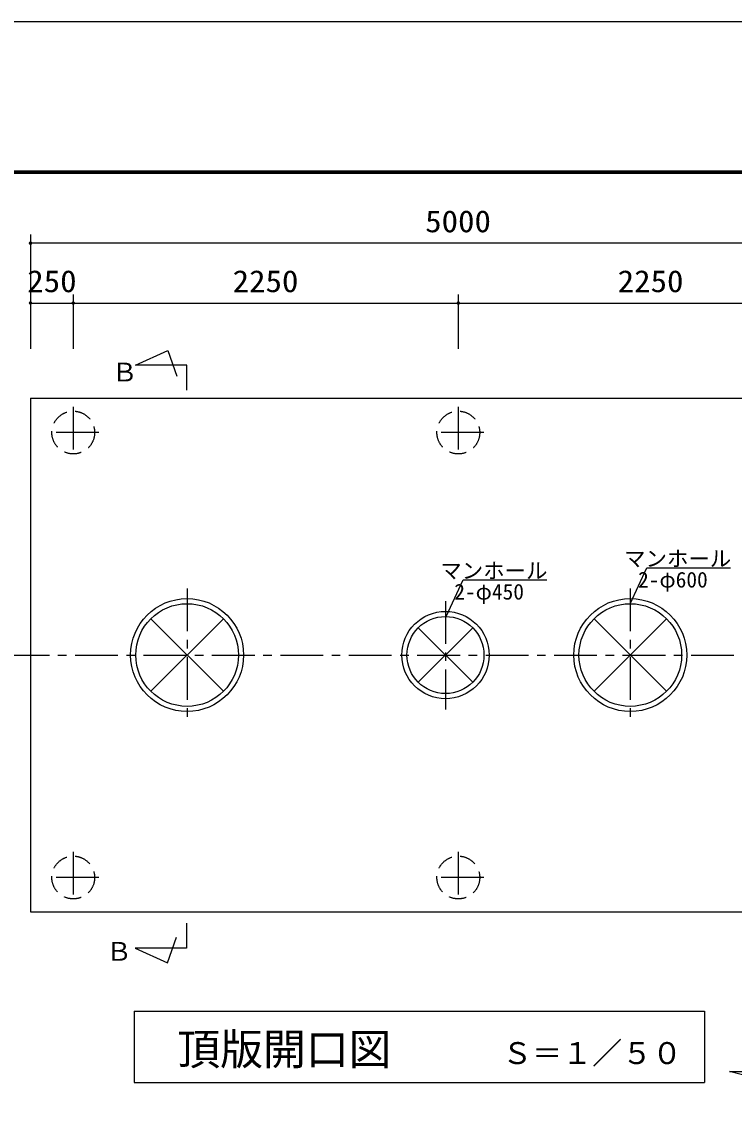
# Model space of a CAD drawing. Units: millimetres, scale not verified. Extents: x -14850 to 14850, y -10500 to 10500.
# Drawn here: x -10756 to -6592, y 4168 to 10500 of the extents above; entities that cross this region are included whole.
import ezdxf
from ezdxf.enums import TextEntityAlignment as Align

# ---------------------------------------------------------------- set-up
doc = ezdxf.new("R2010")
doc.units = ezdxf.units.MM
doc.header["$LTSCALE"] = 50
doc.linetypes.add('CHAIN1', pattern=[8, 5, -1, 1, -1])
doc.linetypes.add('DASHED2', pattern=[3, 2, -1])
for name, color, linetype, lineweight in [('0-0_製作', 5, 'Continuous', 25), ('0-1_空気管', 3, 'Continuous', 25), ('0-2_機器', 5, 'Continuous', 25), ('0-6_水管', 3, 'Continuous', 25), ('0-8_図面枠', 7, 'Continuous', 25), ('0-9_Axis_waku', 7, 'Continuous', 25)]:
    doc.layers.add(name, color=color, linetype=linetype, lineweight=lineweight)
doc.styles.add('ＭＳ ゴシック', font='')
doc.styles.get('ＭＳ ゴシック').set_extended_font_data('MS Gothic')

msp = doc.modelspace()

# ---------------------------------------------------------------- linework, layer by layer
at = {"layer": '0-0_製作', "color": 2}
for p, q in [((-10704.91, 9255.89), (-10704.91, 8855.89)), ((-5704.91, 9205.89), (-10704.91, 9205.89)), ((-10704.91, 8905.89), (-10704.91, 8588.26)), ((-10454.91, 8905.89), (-10454.91, 8588.26)), ((-8204.91, 8905.89), (-8204.91, 8588.26)), ((-10704.91, 8855.89), (-10454.91, 8855.89)), ((-10454.91, 8855.89), (-8204.91, 8855.89)), ((-8204.91, 8855.89), (-5954.91, 8855.89))]:
    msp.add_line(p, q, dxfattribs=at)
at = {"layer": '0-0_製作'}
for points in [[(-10706.17, 9215.82), (-10714.91, 9205.89), (-10714.89, 9206.52)], [(-10706.17, 9215.82), (-10704.91, 9205.89), (-10714.91, 9205.89)], [(-10704.91, 9205.89), (-10714.84, 9204.64), (-10714.91, 9205.89)], [(-10706.17, 9215.82), (-10714.89, 9206.52), (-10707.4, 9215.58)], [(-10707.4, 9215.58), (-10714.89, 9206.52), (-10714.74, 9207.77)], [(-10704.91, 9205.89), (-10714.6, 9203.41), (-10714.84, 9204.64)], [(-10707.4, 9215.58), (-10714.74, 9207.77), (-10708.6, 9215.19)], [(-10708.6, 9215.19), (-10714.74, 9207.77), (-10714.43, 9208.99)], [(-10704.91, 9205.89), (-10714.21, 9202.21), (-10714.6, 9203.41)], [(-10708.6, 9215.19), (-10714.43, 9208.99), (-10709.73, 9214.66)], [(-10709.73, 9214.66), (-10714.43, 9208.99), (-10713.96, 9210.15)], [(-10704.91, 9205.89), (-10713.68, 9201.08), (-10714.21, 9202.21)], [(-10709.73, 9214.66), (-10713.96, 9210.15), (-10710.79, 9213.99)], [(-10710.79, 9213.99), (-10713.96, 9210.15), (-10713.36, 9211.25)], [(-10704.91, 9205.89), (-10713, 9200.02), (-10713.68, 9201.08)], [(-10710.79, 9213.99), (-10713.36, 9211.25), (-10711.76, 9213.18)], [(-10711.76, 9213.18), (-10713.36, 9211.25), (-10712.62, 9212.27)], [(-10704.91, 9205.89), (-10712.2, 9199.05), (-10713, 9200.02)], [(-10704.91, 9205.89), (-10711.29, 9198.19), (-10712.2, 9199.05)], [(-10704.91, 9195.89), (-10711.29, 9198.19), (-10704.91, 9205.89)], [(-10704.91, 9195.89), (-10710.27, 9197.45), (-10711.29, 9198.19)], [(-10704.91, 9195.89), (-10709.17, 9196.85), (-10710.27, 9197.45)], [(-10704.91, 9195.89), (-10708, 9196.38), (-10709.17, 9196.85)], [(-10704.91, 9195.89), (-10706.79, 9196.07), (-10708, 9196.38)], [(-10704.91, 9195.89), (-10705.54, 9195.91), (-10706.79, 9196.07)], [(-10704.91, 9215.89), (-10704.91, 9205.89), (-10706.17, 9215.82)], [(-10704.29, 9215.88), (-10704.91, 9205.89), (-10704.91, 9215.89)], [(-10703.04, 9215.72), (-10704.91, 9205.89), (-10704.29, 9215.88)], [(-10701.82, 9215.41), (-10704.91, 9205.89), (-10703.04, 9215.72)], [(-10700.66, 9214.94), (-10704.91, 9205.89), (-10701.82, 9215.41)], [(-10699.56, 9214.34), (-10704.91, 9205.89), (-10700.66, 9214.94)], [(-10698.54, 9213.6), (-10704.91, 9205.89), (-10699.56, 9214.34)], [(-10697.62, 9212.74), (-10704.91, 9205.89), (-10698.54, 9213.6)], [(-10697.62, 9212.74), (-10694.91, 9205.89), (-10704.91, 9205.89)], [(-10694.91, 9205.89), (-10704.91, 9195.89), (-10704.91, 9205.89)], [(-10694.91, 9205.89), (-10703.66, 9195.97), (-10704.91, 9195.89)], [(-10694.91, 9205.89), (-10702.43, 9196.21), (-10703.66, 9195.97)], [(-10694.93, 9205.27), (-10702.43, 9196.21), (-10694.91, 9205.89)], [(-10695.09, 9204.02), (-10702.43, 9196.21), (-10694.93, 9205.27)], [(-10695.09, 9204.02), (-10701.23, 9196.6), (-10702.43, 9196.21)], [(-10695.4, 9202.8), (-10701.23, 9196.6), (-10695.09, 9204.02)], [(-10695.4, 9202.8), (-10700.1, 9197.13), (-10701.23, 9196.6)], [(-10695.87, 9201.64), (-10700.1, 9197.13), (-10695.4, 9202.8)], [(-10695.87, 9201.64), (-10699.04, 9197.8), (-10700.1, 9197.13)], [(-10696.47, 9200.54), (-10699.04, 9197.8), (-10695.87, 9201.64)], [(-10696.47, 9200.54), (-10698.07, 9198.61), (-10699.04, 9197.8)], [(-10697.21, 9199.52), (-10698.07, 9198.61), (-10696.47, 9200.54)], [(-10696.82, 9211.77), (-10694.91, 9205.89), (-10697.62, 9212.74)], [(-10696.15, 9210.71), (-10694.91, 9205.89), (-10696.82, 9211.77)], [(-10695.62, 9209.58), (-10694.91, 9205.89), (-10696.15, 9210.71)], [(-10695.23, 9208.38), (-10694.91, 9205.89), (-10695.62, 9209.58)], [(-10694.99, 9207.15), (-10694.91, 9205.89), (-10695.23, 9208.38)], [(-10706.17, 8865.82), (-10714.91, 8855.89), (-10714.89, 8856.52)], [(-10706.17, 8865.82), (-10704.91, 8855.89), (-10714.91, 8855.89)], [(-10706.17, 8865.82), (-10714.89, 8856.52), (-10707.4, 8865.58)], [(-10707.4, 8865.58), (-10714.89, 8856.52), (-10714.74, 8857.77)], [(-10707.4, 8865.58), (-10714.74, 8857.77), (-10708.6, 8865.19)], [(-10708.6, 8865.19), (-10714.74, 8857.77), (-10714.43, 8858.99)], [(-10708.6, 8865.19), (-10714.43, 8858.99), (-10709.73, 8864.66)], [(-10704.91, 8865.89), (-10704.91, 8855.89), (-10706.17, 8865.82)], [(-10704.29, 8865.88), (-10704.91, 8855.89), (-10704.91, 8865.89)], [(-10703.04, 8865.72), (-10704.91, 8855.89), (-10704.29, 8865.88)], [(-10701.82, 8865.41), (-10704.91, 8855.89), (-10703.04, 8865.72)], [(-10700.66, 8864.94), (-10704.91, 8855.89), (-10701.82, 8865.41)], [(-10699.56, 8864.34), (-10704.91, 8855.89), (-10700.66, 8864.94)], [(-10456.17, 8865.82), (-10464.91, 8855.89), (-10464.89, 8856.52)], [(-10456.17, 8865.82), (-10454.91, 8855.89), (-10464.91, 8855.89)], [(-10456.17, 8865.82), (-10464.89, 8856.52), (-10457.4, 8865.58)], [(-10457.4, 8865.58), (-10464.89, 8856.52), (-10464.74, 8857.77)], [(-10457.4, 8865.58), (-10464.74, 8857.77), (-10458.6, 8865.19)], [(-10458.6, 8865.19), (-10464.74, 8857.77), (-10464.42, 8858.99)], [(-10458.6, 8865.19), (-10464.42, 8858.99), (-10459.73, 8864.66)], [(-10454.91, 8865.89), (-10454.91, 8855.89), (-10456.17, 8865.82)], [(-10454.29, 8865.88), (-10454.91, 8855.89), (-10454.91, 8865.89)], [(-10453.04, 8865.72), (-10454.91, 8855.89), (-10454.29, 8865.88)], [(-10451.82, 8865.41), (-10454.91, 8855.89), (-10453.04, 8865.72)], [(-10450.66, 8864.94), (-10454.91, 8855.89), (-10451.82, 8865.41)], [(-10449.56, 8864.34), (-10454.91, 8855.89), (-10450.66, 8864.94)], [(-8204.91, 8865.89), (-8214.89, 8856.52), (-8214.74, 8857.77)], [(-8204.91, 8855.89), (-8214.89, 8856.52), (-8204.91, 8865.89)], [(-8204.91, 8865.89), (-8214.74, 8857.77), (-8206.17, 8865.82)], [(-8206.17, 8865.82), (-8214.74, 8857.77), (-8214.42, 8858.99)], [(-8206.17, 8865.82), (-8214.42, 8858.99), (-8207.4, 8865.58)], [(-8207.4, 8865.58), (-8214.42, 8858.99), (-8213.96, 8860.15)], [(-8207.4, 8865.58), (-8213.96, 8860.15), (-8208.59, 8865.19)], [(-8208.59, 8865.19), (-8213.96, 8860.15), (-8213.36, 8861.25)], [(-8208.59, 8865.19), (-8213.36, 8861.25), (-8209.73, 8864.66)], [(-8204.29, 8865.88), (-8204.91, 8855.89), (-8204.91, 8865.89)], [(-8203.04, 8865.72), (-8204.91, 8855.89), (-8204.29, 8865.88)], [(-8201.82, 8865.41), (-8204.91, 8855.89), (-8203.04, 8865.72)], [(-8200.66, 8864.94), (-8204.91, 8855.89), (-8201.82, 8865.41)], [(-8199.56, 8864.34), (-8204.91, 8855.89), (-8200.66, 8864.94)], [(-10704.91, 8855.89), (-10714.84, 8854.64), (-10714.91, 8855.89)], [(-10704.91, 8855.89), (-10714.6, 8853.41), (-10714.84, 8854.64)], [(-10704.91, 8855.89), (-10714.21, 8852.21), (-10714.6, 8853.41)], [(-10709.73, 8864.66), (-10714.43, 8858.99), (-10713.96, 8860.15)], [(-10704.91, 8855.89), (-10713.68, 8851.08), (-10714.21, 8852.21)], [(-10709.73, 8864.66), (-10713.96, 8860.15), (-10710.79, 8863.99)], [(-10710.79, 8863.99), (-10713.96, 8860.15), (-10713.36, 8861.25)], [(-10704.91, 8855.89), (-10713, 8850.02), (-10713.68, 8851.08)], [(-10710.79, 8863.99), (-10713.36, 8861.25), (-10711.76, 8863.18)], [(-10711.76, 8863.18), (-10713.36, 8861.25), (-10712.62, 8862.27)], [(-10704.91, 8855.89), (-10712.2, 8849.05), (-10713, 8850.02)], [(-10704.91, 8855.89), (-10711.29, 8848.19), (-10712.2, 8849.05)], [(-10704.91, 8855.89), (-10710.27, 8847.45), (-10711.29, 8848.19)], [(-10704.91, 8845.89), (-10710.27, 8847.45), (-10704.91, 8855.89)], [(-10704.91, 8845.89), (-10709.17, 8846.85), (-10710.27, 8847.45)], [(-10704.91, 8845.89), (-10708, 8846.38), (-10709.17, 8846.85)], [(-10704.91, 8845.89), (-10706.79, 8846.07), (-10708, 8846.38)], [(-10704.91, 8845.89), (-10705.54, 8845.91), (-10706.79, 8846.07)], [(-10698.54, 8863.6), (-10704.91, 8855.89), (-10699.56, 8864.34)], [(-10697.62, 8862.74), (-10704.91, 8855.89), (-10698.54, 8863.6)], [(-10697.62, 8862.74), (-10694.91, 8855.89), (-10704.91, 8855.89)], [(-10694.91, 8855.89), (-10704.91, 8845.89), (-10704.91, 8855.89)], [(-10694.91, 8855.89), (-10703.66, 8845.97), (-10704.91, 8845.89)], [(-10694.91, 8855.89), (-10702.43, 8846.21), (-10703.66, 8845.97)], [(-10694.93, 8855.27), (-10702.43, 8846.21), (-10694.91, 8855.89)], [(-10695.09, 8854.02), (-10702.43, 8846.21), (-10694.93, 8855.27)], [(-10695.09, 8854.02), (-10701.23, 8846.6), (-10702.43, 8846.21)], [(-10695.4, 8852.8), (-10701.23, 8846.6), (-10695.09, 8854.02)], [(-10695.4, 8852.8), (-10700.1, 8847.13), (-10701.23, 8846.6)], [(-10695.87, 8851.64), (-10700.1, 8847.13), (-10695.4, 8852.8)], [(-10695.87, 8851.64), (-10699.04, 8847.8), (-10700.1, 8847.13)], [(-10696.47, 8850.54), (-10699.04, 8847.8), (-10695.87, 8851.64)], [(-10696.47, 8850.54), (-10698.07, 8848.61), (-10699.04, 8847.8)], [(-10697.21, 8849.52), (-10698.07, 8848.61), (-10696.47, 8850.54)], [(-10696.82, 8861.77), (-10694.91, 8855.89), (-10697.62, 8862.74)], [(-10696.15, 8860.71), (-10694.91, 8855.89), (-10696.82, 8861.77)], [(-10695.62, 8859.58), (-10694.91, 8855.89), (-10696.15, 8860.71)], [(-10695.23, 8858.38), (-10694.91, 8855.89), (-10695.62, 8859.58)], [(-10694.99, 8857.15), (-10694.91, 8855.89), (-10695.23, 8858.38)], [(-10454.91, 8855.89), (-10464.84, 8854.64), (-10464.91, 8855.89)], [(-10454.91, 8855.89), (-10464.6, 8853.41), (-10464.84, 8854.64)], [(-10454.91, 8855.89), (-10464.21, 8852.21), (-10464.6, 8853.41)], [(-10459.73, 8864.66), (-10464.42, 8858.99), (-10463.96, 8860.15)], [(-10454.91, 8855.89), (-10463.68, 8851.08), (-10464.21, 8852.21)], [(-10459.73, 8864.66), (-10463.96, 8860.15), (-10460.79, 8863.99)], [(-10460.79, 8863.99), (-10463.96, 8860.15), (-10463.36, 8861.25)], [(-10454.91, 8855.89), (-10463, 8850.02), (-10463.68, 8851.08)], [(-10460.79, 8863.99), (-10463.36, 8861.25), (-10461.76, 8863.18)], [(-10461.76, 8863.18), (-10463.36, 8861.25), (-10462.62, 8862.27)], [(-10454.91, 8855.89), (-10462.2, 8849.05), (-10463, 8850.02)], [(-10454.91, 8855.89), (-10461.29, 8848.19), (-10462.2, 8849.05)], [(-10454.91, 8845.89), (-10461.29, 8848.19), (-10454.91, 8855.89)], [(-10454.91, 8845.89), (-10460.27, 8847.45), (-10461.29, 8848.19)], [(-10454.91, 8845.89), (-10459.17, 8846.85), (-10460.27, 8847.45)], [(-10454.91, 8845.89), (-10458, 8846.38), (-10459.17, 8846.85)], [(-10454.91, 8845.89), (-10456.79, 8846.07), (-10458, 8846.38)], [(-10454.91, 8845.89), (-10455.54, 8845.91), (-10456.79, 8846.07)], [(-10448.54, 8863.6), (-10454.91, 8855.89), (-10449.56, 8864.34)], [(-10447.62, 8862.74), (-10454.91, 8855.89), (-10448.54, 8863.6)], [(-10447.62, 8862.74), (-10444.91, 8855.89), (-10454.91, 8855.89)], [(-10444.91, 8855.89), (-10454.91, 8845.89), (-10454.91, 8855.89)], [(-10444.91, 8855.89), (-10453.66, 8845.97), (-10454.91, 8845.89)], [(-10444.91, 8855.89), (-10452.43, 8846.21), (-10453.66, 8845.97)], [(-10444.93, 8855.27), (-10452.43, 8846.21), (-10444.91, 8855.89)], [(-10445.09, 8854.02), (-10452.43, 8846.21), (-10444.93, 8855.27)], [(-10445.09, 8854.02), (-10451.23, 8846.6), (-10452.43, 8846.21)], [(-10445.4, 8852.8), (-10451.23, 8846.6), (-10445.09, 8854.02)], [(-10445.4, 8852.8), (-10450.1, 8847.13), (-10451.23, 8846.6)], [(-10445.87, 8851.64), (-10450.1, 8847.13), (-10445.4, 8852.8)], [(-10445.87, 8851.64), (-10449.04, 8847.8), (-10450.1, 8847.13)], [(-10446.47, 8850.54), (-10449.04, 8847.8), (-10445.87, 8851.64)], [(-10446.47, 8850.54), (-10448.07, 8848.61), (-10449.04, 8847.8)], [(-10447.21, 8849.52), (-10448.07, 8848.61), (-10446.47, 8850.54)], [(-10446.82, 8861.77), (-10444.91, 8855.89), (-10447.62, 8862.74)], [(-10446.15, 8860.71), (-10444.91, 8855.89), (-10446.82, 8861.77)], [(-10445.62, 8859.58), (-10444.91, 8855.89), (-10446.15, 8860.71)], [(-10445.23, 8858.38), (-10444.91, 8855.89), (-10445.62, 8859.58)], [(-10444.99, 8857.15), (-10444.91, 8855.89), (-10445.23, 8858.38)], [(-8204.91, 8855.89), (-8214.91, 8855.89), (-8214.89, 8856.52)], [(-8204.91, 8855.89), (-8214.83, 8854.64), (-8214.91, 8855.89)], [(-8204.91, 8855.89), (-8214.6, 8853.41), (-8214.83, 8854.64)], [(-8204.91, 8855.89), (-8214.21, 8852.21), (-8214.6, 8853.41)], [(-8204.91, 8855.89), (-8213.68, 8851.08), (-8214.21, 8852.21)], [(-8204.91, 8855.89), (-8213, 8850.02), (-8213.68, 8851.08)], [(-8209.73, 8864.66), (-8213.36, 8861.25), (-8212.62, 8862.27)], [(-8204.91, 8855.89), (-8212.2, 8849.05), (-8213, 8850.02)], [(-8209.73, 8864.66), (-8212.62, 8862.27), (-8210.79, 8863.99)], [(-8210.79, 8863.99), (-8212.62, 8862.27), (-8211.76, 8863.18)], [(-8204.91, 8845.89), (-8212.2, 8849.05), (-8204.91, 8855.89)], [(-8204.91, 8845.89), (-8211.29, 8848.19), (-8212.2, 8849.05)], [(-8204.91, 8845.89), (-8210.27, 8847.45), (-8211.29, 8848.19)], [(-8204.91, 8845.89), (-8209.17, 8846.85), (-8210.27, 8847.45)], [(-8204.91, 8845.89), (-8208, 8846.38), (-8209.17, 8846.85)], [(-8204.91, 8845.89), (-8206.79, 8846.07), (-8208, 8846.38)], [(-8204.91, 8845.89), (-8205.54, 8845.91), (-8206.79, 8846.07)], [(-8198.54, 8863.6), (-8204.91, 8855.89), (-8199.56, 8864.34)], [(-8197.62, 8862.74), (-8204.91, 8855.89), (-8198.54, 8863.6)], [(-8196.82, 8861.77), (-8204.91, 8855.89), (-8197.62, 8862.74)], [(-8196.82, 8861.77), (-8194.91, 8855.89), (-8204.91, 8855.89)], [(-8194.91, 8855.89), (-8204.91, 8845.89), (-8204.91, 8855.89)], [(-8194.93, 8855.27), (-8204.91, 8845.89), (-8194.91, 8855.89)], [(-8195.09, 8854.02), (-8204.91, 8845.89), (-8194.93, 8855.27)], [(-8195.09, 8854.02), (-8203.66, 8845.97), (-8204.91, 8845.89)], [(-8195.4, 8852.8), (-8203.66, 8845.97), (-8195.09, 8854.02)], [(-8195.4, 8852.8), (-8202.43, 8846.21), (-8203.66, 8845.97)], [(-8195.87, 8851.64), (-8202.43, 8846.21), (-8195.4, 8852.8)], [(-8195.87, 8851.64), (-8201.23, 8846.6), (-8202.43, 8846.21)], [(-8196.47, 8850.54), (-8201.23, 8846.6), (-8195.87, 8851.64)], [(-8196.47, 8850.54), (-8200.1, 8847.13), (-8201.23, 8846.6)], [(-8197.21, 8849.52), (-8200.1, 8847.13), (-8196.47, 8850.54)], [(-8197.21, 8849.52), (-8199.04, 8847.8), (-8200.1, 8847.13)], [(-8198.07, 8848.61), (-8199.04, 8847.8), (-8197.21, 8849.52)], [(-8196.15, 8860.71), (-8194.91, 8855.89), (-8196.82, 8861.77)], [(-8195.62, 8859.58), (-8194.91, 8855.89), (-8196.15, 8860.71)], [(-8195.23, 8858.38), (-8194.91, 8855.89), (-8195.62, 8859.58)], [(-8194.99, 8857.15), (-8194.91, 8855.89), (-8195.23, 8858.38)]]:
    msp.add_solid(points, dxfattribs=at)
at = {"layer": '0-1_空気管', "color": 2}
msp.add_line((-10704.91, 8299.14), (-5704.91, 8299.14), dxfattribs=at)
at = {"layer": '0-1_空気管', "color": 2, "linetype": 'CHAIN1'}
for p, q in [((-10454.91, 8249.14), (-10454.91, 7949.14)), ((-8204.91, 8249.14), (-8204.91, 7949.14)), ((-10304.91, 8099.14), (-10604.91, 8099.14)), ((-8054.91, 8099.14), (-8354.91, 8099.14)), ((-10454.91, 5649.14), (-10454.91, 5349.14)), ((-8204.91, 5649.14), (-8204.91, 5349.14)), ((-10304.91, 5499.14), (-10604.91, 5499.14)), ((-8054.91, 5499.14), (-8354.91, 5499.14))]:
    msp.add_line(p, q, dxfattribs=at)
at = {"layer": '0-1_空気管', "color": 4}
for p, q in [((-8275.93, 7024.1), (-8176.53, 7238.78)), ((-8176.53, 7238.78), (-7688.51, 7238.78))]:
    msp.add_line(p, q, dxfattribs=at)
at = {"layer": '0-1_空気管', "linetype": 'CHAIN1'}
for p, q in [((-9789.91, 7187.76), (-9789.91, 6408.18)), ((-7199.91, 7187.76), (-7199.91, 6408.18)), ((-8279.91, 7114.51), (-8279.91, 6481.43)), ((-10844.78, 6799.14), (-5589.03, 6799.14))]:
    msp.add_line(p, q, dxfattribs=at)
at = {"layer": '0-1_空気管'}
for p, q in [((-10001.8, 6587.25), (-9577.78, 7011.27)), ((-10001.7, 7010.92), (-9577.78, 6587.01)), ((-7411.8, 6587.25), (-6987.78, 7011.27)), ((-7411.7, 7010.92), (-6987.78, 6587.01)), ((-8439.01, 6958.24), (-8120.81, 6640.04)), ((-8439.01, 6640.04), (-8120.81, 6958.24))]:
    msp.add_line(p, q, dxfattribs=at)
at = {"layer": '0-1_空気管', "color": 2}
msp.add_lwpolyline([(-10704.91, 8299.14), (-10704.91, 5299.14), (-5704.91, 5299.14)], dxfattribs=at)
at = {"layer": '0-1_空気管', "color": 4}
msp.add_lwpolyline([(-7199.91, 7099.14), (-7102.69, 7309.11), (-6614.67, 7309.11)], dxfattribs=at)
at = {"layer": '0-1_空気管'}
msp.add_lwpolyline([(-6499.31, 4333.98), (-6620.05, 4366.34), (-5647.51, 4366.34), (-5768.26, 4398.69)], dxfattribs=at)
at = {"layer": '0-1_空気管', "color": 2, "linetype": 'DASHED2'}
for centre in [(-10454.91, 8099.14), (-8204.91, 8099.14), (-10454.91, 5499.14), (-8204.91, 5499.14)]:
    msp.add_circle(centre, 125, dxfattribs=at)
at = {"layer": '0-1_空気管'}
for centre, radius in [((-9789.91, 6799.14), 330), ((-9789.91, 6799.14), 300), ((-7199.91, 6799.14), 330), ((-7199.91, 6799.14), 300), ((-8279.91, 6799.14), 255), ((-8279.91, 6799.14), 225)]:
    msp.add_circle(centre, radius, dxfattribs=at)
at = {"layer": '0-2_機器', "color": 3}
for p, q in [((-9790.55, 8346.31), (-9790.55, 8492.67)), ((-9792.38, 5232.69), (-9792.38, 5086.33)), ((-9792.38, 5086.33), (-10093.88, 5086.33))]:
    msp.add_line(p, q, dxfattribs=at)
for points in [[(-9790.55, 8492.67), (-10092.05, 8492.67), (-9901.72, 8579.19), (-9849.81, 8427.79)], [(-10093.88, 5086.33), (-9903.55, 4999.81), (-9851.64, 5151.21)]]:
    msp.add_lwpolyline(points, dxfattribs=at)
at = {"layer": '0-6_水管'}
for p, q in [((-10098.82, 4717.97), (-6765.49, 4717.97)), ((-6765.49, 4717.97), (-6765.49, 4301.3))]:
    msp.add_line(p, q, dxfattribs=at)
msp.add_lwpolyline([(-10098.82, 4717.97), (-10098.82, 4301.3), (-6765.49, 4301.3)], dxfattribs=at)
at = {"layer": '0-8_図面枠'}
msp.add_lwpolyline([(-14850, -10500), (14850, -10500), (14850, 10500), (-14850, 10500)], close=True, dxfattribs=at)
at = {"layer": '0-9_Axis_waku'}
for p, q in [((-12964, 9629), (14014, 9629)), ((-12963, 9628), (14013, 9628)), ((-12962, 9627), (14012, 9627)), ((-12961, 9626), (14011, 9626)), ((-12960, 9625), (14010, 9625)), ((-12959, 9624), (14009, 9624)), ((-12958, 9623), (14008, 9623)), ((-12957, 9622), (14007, 9622)), ((-12956, 9621), (14006, 9621)), ((-12955, 9620), (14005, 9620)), ((-12954, 9619), (14004, 9619)), ((-12953, 9618), (14003, 9618)), ((-12952, 9617), (14002, 9617)), ((-12951, 9616), (14001, 9616)), ((-12950, 9615), (14000, 9615))]:
    msp.add_line(p, q, dxfattribs=at)

# ---------------------------------------------------------------- texts
at = {"layer": '0-0_製作', "color": 4, "style": 'ＭＳ ゴシック', "width": 1.1}
for s, p in [('5000', (-8398.66, 9230.89)), ('250', (-10723.66, 8880.89)), ('2250', (-9523.66, 8880.89)), ('2250', (-7273.66, 8880.89))]:
    msp.add_text(s, height=128.4, dxfattribs=at).set_placement(p, align=Align.BOTTOM_LEFT)
at = {"layer": '0-1_空気管', "color": 4, "style": 'ＭＳ ゴシック'}
for s, p in [('マンホール', (-7236.36, 7289.1)), ('マンホール', (-8310.19, 7218.77)), ('2-φ600', (-7154.6, 7165.98)), ('2-φ450', (-8228.44, 7095.64))]:
    msp.add_text(s, height=91.79, dxfattribs=at).set_placement(p, align=Align.BOTTOM_LEFT)
at = {"layer": '0-2_機器', "color": 4, "style": 'ＭＳ ゴシック'}
for p in [(-10229.43, 8364.46), (-10262.47, 4979.46)]:
    msp.add_text('Ｂ', height=110, dxfattribs=at).set_placement(p, align=Align.BOTTOM_LEFT)
at = {"layer": '0-6_水管', "color": 4, "style": 'ＭＳ ゴシック'}
for s, height, p in [('頂版開口図', 183.3, (-9846.29, 4349.14)), ('Ｓ＝１／５０', 128.4, (-7948.46, 4370.35))]:
    msp.add_text(s, height=height, dxfattribs=at).set_placement(p, align=Align.BOTTOM_LEFT)

doc.saveas('drawing.dxf')
